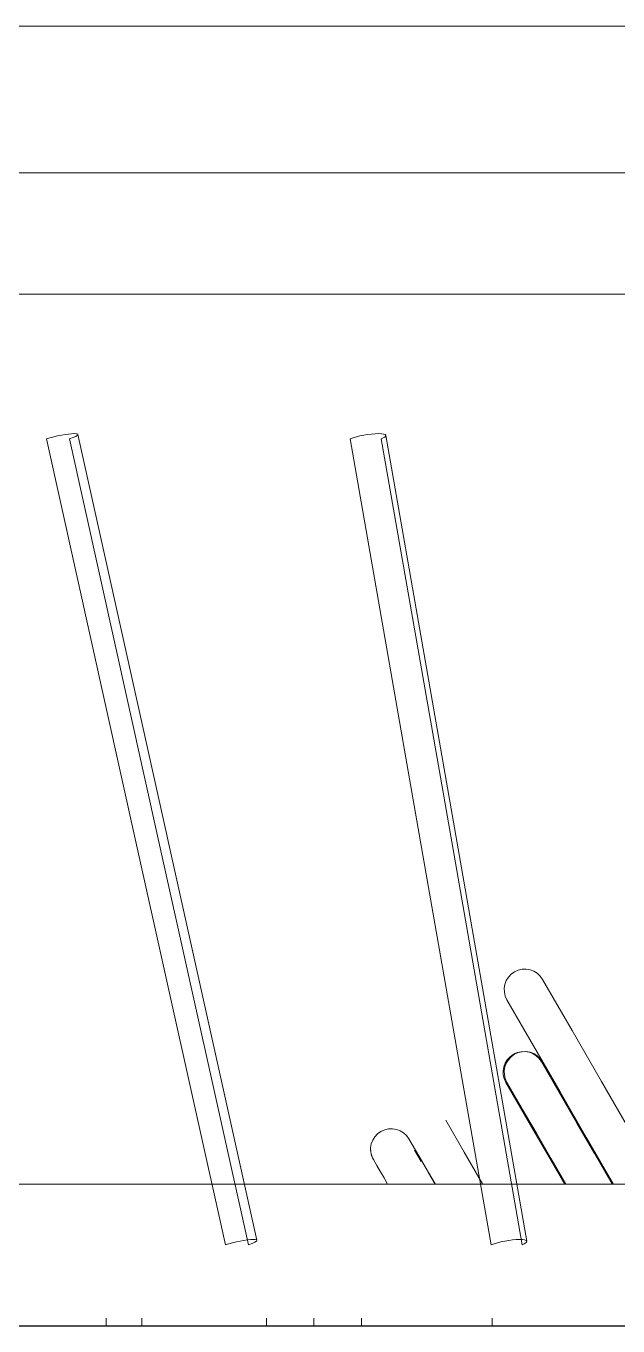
# Model space of a CAD drawing. Header units: inches. Extents: x 3268 to 7018, y 976 to 6708.
# Drawn here: x 5716.402 to 5716.69, y 3497.787 to 3498.419 of the extents above; entities that cross this region are included whole.
import ezdxf

# ---------------------------------------------------------------- set-up
doc = ezdxf.new("R2010")
doc.units = ezdxf.units.IN
doc.header["$MEASUREMENT"] = 0
doc.layers.add('G-IMPT', color=8, linetype='Continuous', lineweight=9)
doc.layers.add('Q-SPCQ', color=91, linetype='Continuous', lineweight=9)

# ---------------------------------------------------------------- blocks, each defined once
blk = doc.blocks.new('Add On Locker for Revit - LKR-2_10_dwg_LKR-2_10-9310973-Overall Retail Plan Opt 2')
at = {"layer": 'G-IMPT', "color": 133}
for p, q in [((35.40473, -6.75134), (-1.84127, -6.75134)), ((-1.84127, -6.82275), (35.40473, -6.82275)), ((35.40473, -6.82275), (-1.84127, -6.82275)), ((19.49306, -6.88175), (14.07041, -6.88175)), ((16.17233, -7.34207), (16.08536, -6.95005)), ((16.3036, -7.34252), (16.23505, -6.95049)), ((16.22898, -7.30275), (16.23071, -7.30575)), ((16.25215, -7.30375), (16.24897, -7.29825)), ((16.24897, -7.29825), (16.25215, -7.30375)), ((16.24947, -7.29825), (16.25265, -7.30375)), ((16.25265, -7.30375), (16.24947, -7.29825)), ((16.259, -7.31463), (16.25149, -7.30163)), ((-0.73177, -7.31475), (16.23591, -7.31475)), ((16.259, -7.31475), (16.32251, -7.31475)), ((16.3456, -7.31475), (16.40911, -7.31475)), ((16.09907, -7.38), (16.09907, -7.38375)), ((16.11639, -7.38375), (16.11639, -7.38)), ((16.17702, -7.38375), (16.17702, -7.38)), ((16.20011, -7.38363), (16.20011, -7.37988)), ((16.20011, -7.37988), (16.20011, -7.38363)), ((16.2232, -7.38363), (16.2232, -7.37988)), ((16.2232, -7.37988), (16.2232, -7.38363)), ((16.28671, -7.38375), (16.28671, -7.38)), ((-0.73227, -7.38375), (16.61723, -7.38375)), ((-0.73177, -7.38363), (16.61773, -7.38363)), ((-0.73177, -7.38363), (16.61773, -7.38363)), ((-0.73177, -7.38363), (16.61773, -7.38363)), ((-0.73177, -7.38363), (16.61773, -7.38363)), ((-0.73177, -7.38363), (16.61773, -7.38363)), ((-0.73177, -7.38363), (16.61773, -7.38363)), ((16.13083, -7.38363), (-0.73177, -7.38363)), ((16.13083, -7.38363), (-0.73177, -7.38363)), ((16.13083, -7.38363), (-0.73177, -7.38363)), ((16.13083, -7.38363), (-0.73177, -7.38363)), ((16.13083, -7.38363), (-0.73177, -7.38363)), ((16.13083, -7.38363), (-0.73177, -7.38363)), ((16.13083, -7.38363), (-0.73177, -7.38363)), ((-0.73177, -7.38375), (16.61773, -7.38375)), ((-0.73177, -7.38375), (16.61773, -7.38375)), ((-0.73177, -7.38375), (16.10773, -7.38375)), ((-0.73177, -7.38375), (16.10773, -7.38375)), ((16.09907, -7.38375), (16.59907, -7.38375)), ((16.09907, -7.38375), (16.10773, -7.38375)), ((16.10773, -7.38375), (16.09907, -7.38375)), ((16.17702, -7.38375), (16.10773, -7.38375)), ((16.10773, -7.38375), (16.11639, -7.38375)), ((16.10773, -7.38375), (16.17702, -7.38375)), ((16.11639, -7.38375), (16.10773, -7.38375)), ((16.61639, -7.38375), (16.11639, -7.38375)), ((16.12217, -7.38363), (16.13083, -7.38363)), ((16.13083, -7.38363), (16.12217, -7.38363)), ((16.12217, -7.38363), (16.13083, -7.38363)), ((16.13083, -7.38363), (16.12217, -7.38363)), ((16.12217, -7.38363), (16.13083, -7.38363)), ((16.13083, -7.38363), (16.12217, -7.38363)), ((16.12217, -7.38363), (16.59907, -7.38363)), ((16.12217, -7.38363), (16.59907, -7.38363)), ((16.12583, -7.38363), (16.13083, -7.38363)), ((16.13083, -7.38363), (16.20011, -7.38363)), ((16.13949, -7.38363), (16.13083, -7.38363)), ((16.13083, -7.38363), (16.20011, -7.38363)), ((16.13083, -7.38363), (16.13949, -7.38363)), ((16.20011, -7.38363), (16.13083, -7.38363)), ((16.13083, -7.38363), (16.13949, -7.38363)), ((16.13083, -7.38363), (16.20011, -7.38363)), ((16.13949, -7.38363), (16.13083, -7.38363)), ((16.20011, -7.38363), (16.13083, -7.38363)), ((16.13083, -7.38363), (16.13583, -7.38363)), ((16.61639, -7.38363), (16.13949, -7.38363)), ((16.61773, -7.38375), (16.17702, -7.38375)), ((16.19961, -7.38375), (16.61723, -7.38375)), ((16.61773, -7.38363), (16.20011, -7.38363)), ((16.61773, -7.38363), (16.20011, -7.38363)), ((16.61773, -7.38363), (16.20011, -7.38363)), ((16.61773, -7.38363), (16.20011, -7.38363)), ((16.26362, -7.38375), (16.20011, -7.38375)), ((16.61773, -7.38375), (16.20011, -7.38375)), ((16.61773, -7.38363), (16.2232, -7.38363)), ((16.28671, -7.38363), (16.2232, -7.38363)), ((16.2232, -7.38363), (16.28671, -7.38363)), ((16.28671, -7.38363), (16.2232, -7.38363)), ((16.2232, -7.38363), (16.61773, -7.38363)), ((16.2232, -7.38363), (16.28671, -7.38363)), ((16.2232, -7.38363), (16.28671, -7.38363)), ((16.61773, -7.38363), (16.28671, -7.38363)), ((16.61773, -7.38363), (16.28671, -7.38363)), ((16.61773, -7.38375), (16.28671, -7.38375)), ((16.35022, -7.38375), (16.28671, -7.38375)), ((16.28671, -7.38375), (16.35022, -7.38375)), ((16.30981, -7.38363), (16.37332, -7.38363)), ((16.37332, -7.38363), (16.30981, -7.38363)), ((16.37332, -7.38363), (16.30981, -7.38363)), ((16.30981, -7.38363), (16.37332, -7.38363)), ((16.30981, -7.38363), (16.37332, -7.38363)), ((16.30981, -7.38363), (16.61773, -7.38363))]:
    blk.add_line(p, q, dxfattribs=at)
at = {"layer": 'G-IMPT', "color": 133, "flags": 128}
for points in [[(16.07003, -6.9522), (16.11352, -7.14821), (16.15702, -7.34422)], [(16.16823, -7.34422), (16.12474, -7.14821), (16.08125, -6.9522)], [(16.21766, -6.9522), (16.25193, -7.14821), (16.28621, -7.34422)], [(16.30137, -7.34422), (16.26709, -7.14821), (16.23281, -6.9522)], [(16.3687, -7.31463), (16.35434, -7.28976), (16.33997, -7.26488), (16.32561, -7.24001), (16.31125, -7.21513)], [(16.31125, -7.21513), (16.32561, -7.24001), (16.33997, -7.26488), (16.35434, -7.28976), (16.3687, -7.31463)], [(16.31125, -7.21513), (16.32561, -7.24001), (16.33997, -7.26488), (16.35434, -7.28976), (16.3687, -7.31463)], [(16.3687, -7.31463), (16.35434, -7.28976), (16.33997, -7.26488), (16.32561, -7.24001), (16.31125, -7.21513)], [(16.31125, -7.21513), (16.32561, -7.24001), (16.33997, -7.26488), (16.35434, -7.28976), (16.3687, -7.31463)], [(16.3687, -7.31463), (16.35434, -7.28976), (16.33997, -7.26488), (16.32561, -7.24001), (16.31125, -7.21513)], [(16.3687, -7.31463), (16.35434, -7.28976), (16.33997, -7.26488), (16.32561, -7.24001), (16.31125, -7.21513)], [(16.31125, -7.21513), (16.32561, -7.24001), (16.33997, -7.26488), (16.35434, -7.28976), (16.3687, -7.31463)], [(16.3687, -7.31463), (16.35434, -7.28976), (16.33997, -7.26488), (16.32561, -7.24001), (16.31125, -7.21513)], [(16.31125, -7.21513), (16.32561, -7.24001), (16.33997, -7.26488), (16.35434, -7.28976), (16.3687, -7.31463)], [(16.3687, -7.31463), (16.35434, -7.28976), (16.33997, -7.26488), (16.32561, -7.24001), (16.31125, -7.21513)], [(16.31125, -7.21513), (16.32561, -7.24001), (16.33997, -7.26488), (16.35434, -7.28976), (16.3687, -7.31463)], [(16.3687, -7.31463), (16.35434, -7.28976), (16.33997, -7.26488), (16.32561, -7.24001), (16.31125, -7.21513)], [(16.31125, -7.21513), (16.32561, -7.24001), (16.33997, -7.26488), (16.35434, -7.28976), (16.3687, -7.31463)], [(16.29393, -7.22513), (16.30685, -7.24751), (16.31977, -7.26988), (16.33268, -7.29226), (16.3456, -7.31463)], [(16.3456, -7.31463), (16.33268, -7.29226), (16.31977, -7.26988), (16.30685, -7.24751), (16.29393, -7.22513)], [(16.3456, -7.31463), (16.33268, -7.29226), (16.31977, -7.26988), (16.30685, -7.24751), (16.29393, -7.22513)], [(16.29393, -7.22513), (16.30685, -7.24751), (16.31977, -7.26988), (16.33268, -7.29226), (16.3456, -7.31463)], [(16.3456, -7.31463), (16.33268, -7.29226), (16.31977, -7.26988), (16.30685, -7.24751), (16.29393, -7.22513)], [(16.29393, -7.22513), (16.30685, -7.24751), (16.31977, -7.26988), (16.33268, -7.29226), (16.3456, -7.31463)], [(16.29393, -7.22513), (16.30685, -7.24751), (16.31977, -7.26988), (16.33268, -7.29226), (16.3456, -7.31463)], [(16.3456, -7.31463), (16.33268, -7.29226), (16.31977, -7.26988), (16.30685, -7.24751), (16.29393, -7.22513)], [(16.29393, -7.22513), (16.30685, -7.24751), (16.31977, -7.26988), (16.33268, -7.29226), (16.3456, -7.31463)], [(16.3456, -7.31463), (16.33268, -7.29226), (16.31977, -7.26988), (16.30685, -7.24751), (16.29393, -7.22513)], [(16.29393, -7.22513), (16.30685, -7.24751), (16.31977, -7.26988), (16.33268, -7.29226), (16.3456, -7.31463)], [(16.3456, -7.31463), (16.33268, -7.29226), (16.31977, -7.26988), (16.30685, -7.24751), (16.29393, -7.22513)], [(16.29393, -7.22513), (16.30685, -7.24751), (16.31977, -7.26988), (16.33268, -7.29226), (16.3456, -7.31463)], [(16.3456, -7.31463), (16.33268, -7.29226), (16.31977, -7.26988), (16.30685, -7.24751), (16.29393, -7.22513)], [(16.3451, -7.31475), (16.33651, -7.29987), (16.32793, -7.285), (16.31934, -7.27012), (16.31075, -7.25525)], [(16.31075, -7.25525), (16.31934, -7.27012), (16.32793, -7.285), (16.33651, -7.29987), (16.3451, -7.31475)], [(16.31125, -7.25525), (16.31984, -7.27012), (16.32843, -7.285), (16.33701, -7.29987), (16.3456, -7.31475)], [(16.3456, -7.31475), (16.33701, -7.29987), (16.32843, -7.285), (16.31984, -7.27012), (16.31125, -7.25525)], [(16.31125, -7.25525), (16.31984, -7.27012), (16.32843, -7.285), (16.33701, -7.29987), (16.3456, -7.31475)], [(16.3456, -7.31475), (16.33701, -7.29987), (16.32843, -7.285), (16.31984, -7.27012), (16.31125, -7.25525)], [(16.29343, -7.26525), (16.30057, -7.27762), (16.30772, -7.29), (16.31486, -7.30237), (16.32201, -7.31475)], [(16.32201, -7.31475), (16.31486, -7.30237), (16.30772, -7.29), (16.30057, -7.27762), (16.29343, -7.26525)], [(16.32251, -7.31475), (16.31536, -7.30237), (16.30822, -7.29), (16.30107, -7.27762), (16.29393, -7.26525)], [(16.29393, -7.26525), (16.30107, -7.27762), (16.30822, -7.29), (16.31536, -7.30237), (16.32251, -7.31475)], [(16.32251, -7.31475), (16.31536, -7.30237), (16.30822, -7.29), (16.30107, -7.27762), (16.29393, -7.26525)], [(16.29393, -7.26525), (16.30107, -7.27762), (16.30822, -7.29), (16.31536, -7.30237), (16.32251, -7.31475)], [(16.28209, -7.31463), (16.27315, -7.29913), (16.2642, -7.28363)], [(16.2642, -7.28363), (16.27315, -7.29913), (16.28209, -7.31463)], [(16.28209, -7.31463), (16.27315, -7.29913), (16.2642, -7.28363)], [(16.2642, -7.28363), (16.27315, -7.29913), (16.28209, -7.31463)], [(16.28209, -7.31463), (16.27315, -7.29913), (16.2642, -7.28363)], [(16.2642, -7.28363), (16.27315, -7.29913), (16.28209, -7.31463)], [(16.28209, -7.31463), (16.27315, -7.29913), (16.2642, -7.28363)], [(16.2642, -7.28363), (16.27315, -7.29913), (16.28209, -7.31463)], [(16.28209, -7.31463), (16.27315, -7.29913), (16.2642, -7.28363)], [(16.2642, -7.28363), (16.27315, -7.29913), (16.28209, -7.31463)], [(16.28209, -7.31463), (16.27315, -7.29913), (16.2642, -7.28363)], [(16.2642, -7.28363), (16.27315, -7.29913), (16.28209, -7.31463)], [(16.2463, -7.29275), (16.24947, -7.29825), (16.25265, -7.30375), (16.25583, -7.30925), (16.259, -7.31475)], [(16.23591, -7.31475), (16.23417, -7.31175), (16.23244, -7.30875), (16.23071, -7.30575), (16.22898, -7.30275)], [(16.259, -7.31475), (16.25583, -7.30925), (16.25265, -7.30375), (16.24947, -7.29825)], [(16.259, -7.31475), (16.25323, -7.31475), (16.24745, -7.31475), (16.24168, -7.31475), (16.23591, -7.31475)], [(16.3456, -7.31475), (16.33983, -7.31475), (16.33406, -7.31475), (16.32828, -7.31475), (16.32251, -7.31475)], [(16.09907, -7.38375), (16.22407, -7.38375), (16.34907, -7.38375), (16.47407, -7.38375), (16.59907, -7.38375)], [(16.61706, -7.38375), (16.4919, -7.38375), (16.36673, -7.38375), (16.24156, -7.38375), (16.11639, -7.38375)], [(16.59907, -7.38363), (16.47985, -7.38363), (16.36062, -7.38363), (16.24139, -7.38363), (16.12217, -7.38363)], [(16.12217, -7.38363), (16.24139, -7.38363), (16.36062, -7.38363), (16.47985, -7.38363), (16.59907, -7.38363)], [(16.59907, -7.38363), (16.47985, -7.38363), (16.36062, -7.38363), (16.24139, -7.38363), (16.12217, -7.38363)], [(16.12217, -7.38363), (16.24139, -7.38363), (16.36062, -7.38363), (16.47985, -7.38363), (16.59907, -7.38363)], [(16.59907, -7.38363), (16.47985, -7.38363), (16.36062, -7.38363), (16.24139, -7.38363), (16.12217, -7.38363)], [(16.12217, -7.38363), (16.24139, -7.38363), (16.36062, -7.38363), (16.47985, -7.38363), (16.59907, -7.38363)], [(16.13083, -7.38363), (16.15392, -7.38363), (16.17702, -7.38363), (16.20011, -7.38363), (16.2232, -7.38363)], [(16.2232, -7.38363), (16.20011, -7.38363), (16.17702, -7.38363), (16.15392, -7.38363), (16.13083, -7.38363)], [(16.61706, -7.38363), (16.49767, -7.38363), (16.37828, -7.38363), (16.25888, -7.38363), (16.13949, -7.38363)], [(16.13949, -7.38363), (16.25888, -7.38363), (16.37828, -7.38363), (16.49767, -7.38363), (16.61706, -7.38363)], [(16.13949, -7.38363), (16.25888, -7.38363), (16.37828, -7.38363), (16.49767, -7.38363), (16.61706, -7.38363)], [(16.61706, -7.38363), (16.49767, -7.38363), (16.37828, -7.38363), (16.25888, -7.38363), (16.13949, -7.38363)], [(16.61773, -7.38375), (16.50756, -7.38375), (16.39738, -7.38375), (16.2872, -7.38375), (16.17702, -7.38375)], [(16.17702, -7.38375), (16.20444, -7.38375), (16.23187, -7.38375), (16.25929, -7.38375), (16.28671, -7.38375)], [(16.20011, -7.38375), (16.19434, -7.38375), (16.18856, -7.38375), (16.18279, -7.38375), (16.17702, -7.38375)], [(16.2232, -7.38363), (16.21743, -7.38363), (16.21166, -7.38363), (16.20588, -7.38363), (16.20011, -7.38363)], [(16.20011, -7.38363), (16.20588, -7.38363), (16.21166, -7.38363), (16.21743, -7.38363), (16.2232, -7.38363)], [(16.61773, -7.38363), (16.51333, -7.38363), (16.40892, -7.38363), (16.30452, -7.38363), (16.20011, -7.38363)], [(16.20011, -7.38363), (16.30452, -7.38363), (16.40892, -7.38363), (16.51333, -7.38363), (16.61773, -7.38363)], [(16.2232, -7.38363), (16.21743, -7.38363), (16.21166, -7.38363), (16.20588, -7.38363), (16.20011, -7.38363)], [(16.20011, -7.38363), (16.22753, -7.38363), (16.25496, -7.38363), (16.28238, -7.38363), (16.30981, -7.38363)], [(16.20011, -7.38363), (16.22753, -7.38363), (16.25496, -7.38363), (16.28238, -7.38363), (16.30981, -7.38363)], [(16.61773, -7.38375), (16.51333, -7.38375), (16.40892, -7.38375), (16.30452, -7.38375), (16.20011, -7.38375)], [(16.61773, -7.38363), (16.5191, -7.38363), (16.42047, -7.38363), (16.32184, -7.38363), (16.2232, -7.38363)], [(16.2232, -7.38363), (16.32184, -7.38363), (16.42047, -7.38363), (16.5191, -7.38363), (16.61773, -7.38363)], [(16.61773, -7.38363), (16.5191, -7.38363), (16.42047, -7.38363), (16.32184, -7.38363), (16.2232, -7.38363)], [(16.28671, -7.38375), (16.28094, -7.38375), (16.27517, -7.38375), (16.26939, -7.38375), (16.26362, -7.38375)], [(16.26362, -7.38375), (16.35215, -7.38375), (16.44068, -7.38375), (16.52921, -7.38375), (16.61773, -7.38375)], [(16.61773, -7.38363), (16.53498, -7.38363), (16.45222, -7.38363), (16.36947, -7.38363), (16.28671, -7.38363)], [(16.28671, -7.38363), (16.36947, -7.38363), (16.45222, -7.38363), (16.53498, -7.38363), (16.61773, -7.38363)], [(16.30981, -7.38363), (16.30403, -7.38363), (16.29826, -7.38363), (16.29249, -7.38363), (16.28671, -7.38363)], [(16.28671, -7.38363), (16.31414, -7.38363), (16.34156, -7.38363), (16.36899, -7.38363), (16.39641, -7.38363)], [(16.61773, -7.38363), (16.53498, -7.38363), (16.45222, -7.38363), (16.36947, -7.38363), (16.28671, -7.38363)], [(16.28671, -7.38363), (16.36947, -7.38363), (16.45222, -7.38363), (16.53498, -7.38363), (16.61773, -7.38363)], [(16.39641, -7.38363), (16.36899, -7.38363), (16.34156, -7.38363), (16.31414, -7.38363), (16.28671, -7.38363)], [(16.28671, -7.38363), (16.29249, -7.38363), (16.29826, -7.38363), (16.30403, -7.38363), (16.30981, -7.38363)], [(16.28671, -7.38363), (16.36947, -7.38363), (16.45222, -7.38363), (16.53498, -7.38363), (16.61773, -7.38363)], [(16.30981, -7.38363), (16.30403, -7.38363), (16.29826, -7.38363), (16.29249, -7.38363), (16.28671, -7.38363)], [(16.61773, -7.38375), (16.53498, -7.38375), (16.45222, -7.38375), (16.36947, -7.38375), (16.28671, -7.38375)], [(16.61773, -7.38363), (16.54075, -7.38363), (16.46377, -7.38363), (16.38679, -7.38363), (16.30981, -7.38363)], [(16.30981, -7.38363), (16.38679, -7.38363), (16.46377, -7.38363), (16.54075, -7.38363), (16.61773, -7.38363)], [(16.30981, -7.38363), (16.38679, -7.38363), (16.46377, -7.38363), (16.54075, -7.38363), (16.61773, -7.38363)], [(16.61773, -7.38363), (16.54075, -7.38363), (16.46377, -7.38363), (16.38679, -7.38363), (16.30981, -7.38363)]]:
    blk.add_lwpolyline(points, dxfattribs=at)
at = {"layer": 'G-IMPT', "color": 133}
for centre, start in [((16.30259, -7.22013), 30), ((16.30259, -7.22013), 30), ((16.30259, -7.22013), 30), ((16.30259, -7.22013), 30), ((16.30259, -7.22013), 30), ((16.30259, -7.22013), 30), ((16.30259, -7.22013), 30), ((16.30259, -7.22013), 30), ((16.30259, -7.22013), 30), ((16.30259, -7.22013), 30), ((16.30259, -7.22013), 30), ((16.30259, -7.22013), 30), ((16.30259, -7.22013), 30), ((16.30259, -7.22013), 30), ((16.30209, -7.26025), 30), ((16.30209, -7.26025), 30), ((16.30259, -7.26025), 30), ((16.30259, -7.26025), 30), ((16.30259, -7.26025), 30), ((16.30259, -7.26025), 30), ((16.23764, -7.29775), 30), ((16.23764, -7.29775), 165)]:
    blk.add_arc(centre, 0.01, start, 210, dxfattribs=at)
for centre, major_axis, ratio, start_param, end_param in [((16.07559, -6.95221), (0.00976, 0.00217), 0.145124, 0.579259, 2.144392), ((16.07559, -6.95221), (0.00976, 0.00217), 0.145124, 5.297311, 6.283185), ((16.07559, -6.95221), (0.00976, 0.00217), 0.145124, 0.187976, 0.579259), ((16.2252, -6.95221), (0.00985, 0.00172), 0.196111, 0.842621, 2.407754), ((16.2252, -6.95221), (0.00985, 0.00172), 0.196111, 0.060054, 0.842621), ((16.2252, -6.95221), (0.00985, 0.00172), 0.196111, 5.560673, 6.283185), ((16.16257, -7.34424), (0.00976, 0.00217), 0.145124, 0.579259, 2.143597), ((16.16257, -7.34424), (0.00976, 0.00217), 0.145124, 5.298107, 6.283185), ((16.16257, -7.34424), (0.00976, 0.00217), 0.145124, 0.188175, 0.579259), ((16.29375, -7.34424), (0.00985, 0.00172), 0.196111, 0.842621, 2.406959), ((16.29375, -7.34424), (0.00985, 0.00172), 0.196111, 0.060452, 0.842621), ((16.29375, -7.34424), (0.00985, 0.00172), 0.196111, 5.561469, 6.283185)]:
    blk.add_ellipse(centre, major_axis=major_axis, ratio=ratio, start_param=start_param, end_param=end_param, dxfattribs=at)
blk = doc.blocks.new('Add On Locker for Revit - LKR-2_10_dwg-9310972-Overall Retail Plan Opt 2')
blk.add_blockref('Add On Locker for Revit - LKR-2_10_dwg_LKR-2_10-9310973-Overall Retail Plan Opt 2', (0, 0))
blk = doc.blocks.new('Add On Locker for Revit - Add On Locker for Revit-9310252-Overall Retail Plan Opt 2')
blk.add_blockref('Add On Locker for Revit - LKR-2_10_dwg-9310972-Overall Retail Plan Opt 2', (1.96927, -15.42725))
blk = doc.blocks.new('Arch_5 Points - Units and Amenities_v2022_rvt-1-Overall Retail Plan Opt 2')
at = {"layer": 'Q-SPCQ', "color": 133, "lineweight": 9}
blk.add_blockref('Add On Locker for Revit - Add On Locker for Revit-9310252-Overall Retail Plan Opt 2', (5698.37265, 3520.59758), dxfattribs=at)

msp = doc.modelspace()

# ---------------------------------------------------------------- block references
at = {"lineweight": 5}
msp.add_blockref('Arch_5 Points - Units and Amenities_v2022_rvt-1-Overall Retail Plan Opt 2', (0, 0), dxfattribs=at)

doc.saveas('drawing.dxf')
